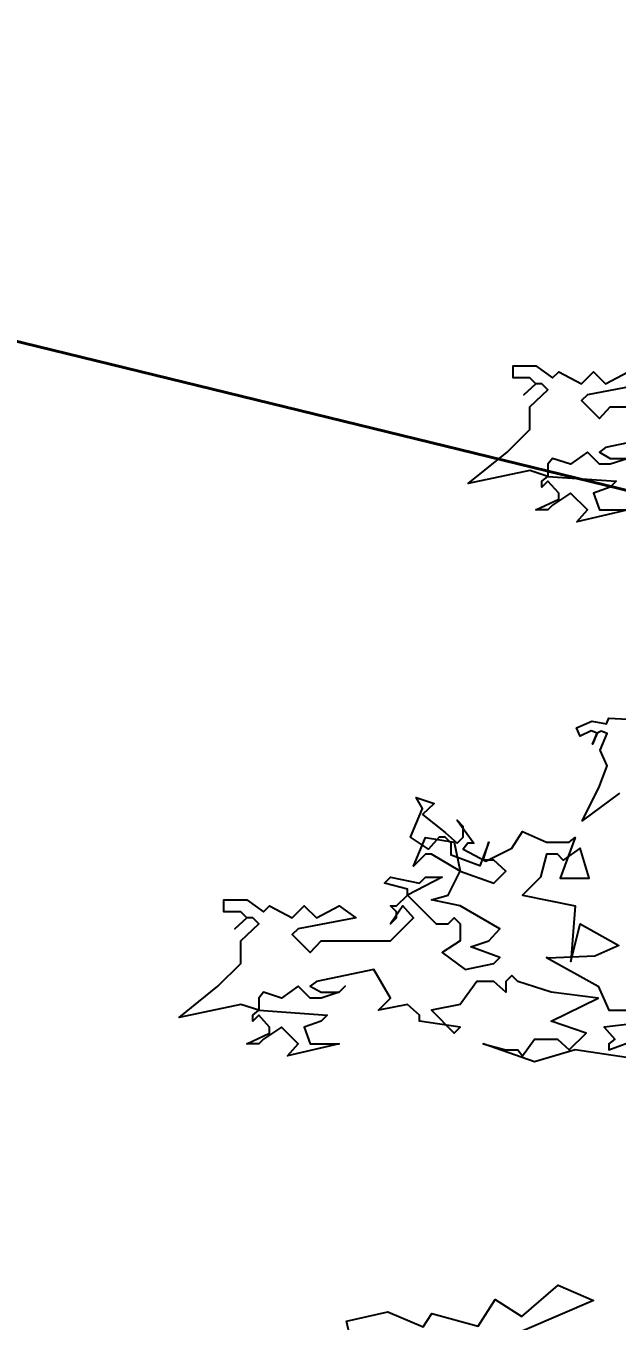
# Model space of a CAD drawing. Header units: millimetres. Extents: x 684983 to 685377, y 990360 to 990509.
# Drawn here: x 685202.114 to 685202.642, y 990444.517 to 990445.672 of the extents above; entities that cross this region are included whole.
import ezdxf

# ---------------------------------------------------------------- set-up
doc = ezdxf.new("R2010")
doc.units = ezdxf.units.MM
doc.header["$PDMODE"] = 35
doc.header["$PDSIZE"] = 0.2
doc.layers.add('BD', color=1, linetype='Continuous', lineweight=40)
for name, color, linetype in [('dim', 7, 'Continuous'), ('SYMBOLS', 7, 'Continuous'), ('VENGA TREE', 7, 'Continuous')]:
    doc.layers.add(name, color=color, linetype=linetype)
doc.styles.add('DIM', font='ARIALN.TTF', dxfattribs={"width": 0.8, "height": 1})
doc.dimstyles.get("Standard").update_dxf_attribs({"dimtxt": 1, "dimasz": 0.18, "dimexe": 0.18, "dimexo": 0.0625, "dimgap": 0.09, "dimtad": 0, "dimrnd": 0.05, "dimzin": 0, "dimdsep": 46, "dimtxsty": 'DIM', "dimcen": 0.09, "dimse1": 1, "dimse2": 1, "dimsd1": 1, "dimsd2": 1, "dimadec": 0, "dimazin": 0, "dimtfac": 1, "dimtix": 1, "dimtofl": 0, "dimtmove": 2, "dimatfit": 3, "dimfxl": 0, "dimtolj": 1, "dimtzin": 0, "dimarcsym": 0})

# ---------------------------------------------------------------- blocks, each defined once
blk = doc.blocks.new('*D57')
at = {"layer": 'Defpoints', "color": 0, "transparency": 16777216}
for p in [(685192.3597, 990448.8721), (685192.1055, 990447.83), (685211.2073, 990443.1706)]:
    blk.add_point(p, dxfattribs=at)
at = {"layer": 'dim', "color": 0, "transparency": 16777216, "insert": (685201.9106, 990446.5424), "char_height": 1, "attachment_point": 5, "rotation": 346.2918, "style": 'DIM'}
blk.add_mtext('\\A1;19.65', dxfattribs=at)
blk = doc.blocks.new('A$C7BFB01F8')
at = {"layer": 'SYMBOLS', "color": 73}
for points in [[(0.6481, 2.6789), (0.5711, 2.6629), (0.5629, 2.6565), (0.5775, 2.6484), (0.6015, 2.6484)], [(0.6015, 2.6484), (0.5775, 2.6404), (0.5629, 2.6404), (0.5469, 2.6565), (0.5244, 2.6404), (0.5002, 2.6484), (0.4939, 2.6404), (0.4939, 2.6243), (0.5855, 2.6179), (0.5775, 2.6098), (0.555, 2.6019), (0.5629, 2.5793), (0.6015, 2.5793), (0.5325, 2.5633), (0.5469, 2.5793), (0.5244, 2.6019), (0.5002, 2.5858), (0.4939, 2.5793), (0.4778, 2.5793), (0.5084, 2.5938), (0.5084, 2.6019), (0.4939, 2.6179), (0.4859, 2.6098), (0.4859, 2.6179), (0.4939, 2.6243), (0.4698, 2.6323), (0.3873, 2.6146), (0.4392, 2.6565), (0.4698, 2.6869), (0.4698, 2.7175), (0.4939, 2.7399), (0.4859, 2.748), (0.4778, 2.748), (0.4618, 2.7335), (0.4778, 2.748), (0.4698, 2.7561), (0.4473, 2.7561), (0.4473, 2.7721), (0.4778, 2.7721), (0.5002, 2.7561), (0.5084, 2.7641), (0.5389, 2.748), (0.555, 2.7641), (0.5711, 2.748), (0.6015, 2.7641)], [(0.624, 2.748), (0.5469, 2.7335), (0.5389, 2.7256), (0.5629, 2.7015), (0.5775, 2.7175), (0.6706, 2.7175)], [(0.59, 2.2003), (0.5399, 2.1631), (0.562, 2.2072), (0.5733, 2.237), (0.5639, 2.2576), (0.5733, 2.2801), (0.5654, 2.2831), (0.56, 2.2806), (0.5536, 2.266), (0.56, 2.2806), (0.5521, 2.2836), (0.537, 2.2767), (0.5321, 2.2875), (0.5526, 2.2968), (0.5726, 2.2929), (0.5756, 2.3008), (0.6011, 2.2993)], [(0.3258, 2.1719), (0.3563, 2.1478), (0.3724, 2.1333), (0.3804, 2.1413), (0.3804, 2.1558), (0.3724, 2.1639), (0.3949, 2.1333), (0.3868, 2.1333), (0.3804, 2.1253), (0.4109, 2.1093), (0.4455, 2.1265), (0.4599, 2.149), (0.4921, 2.1345), (0.5226, 2.1345), (0.5306, 2.1409), (0.5105, 2.0867), (0.5491, 2.0867), (0.537, 2.1265), (0.5145, 2.1105), (0.5066, 2.1185), (0.4921, 2.1185), (0.4841, 2.0879), (0.4599, 2.0639), (0.5306, 2.0495), (0.5248, 1.9749), (0.537, 2.0253), (0.589, 1.9964), (0.5569, 1.982), (0.4943, 1.9792), (0.4921, 1.9803), (0.5612, 1.9418), (0.5756, 1.9096), (0.6078, 1.9096)], [(0.6382, 1.8951), (0.5693, 1.8872), (0.5836, 1.8712), (0.5756, 1.8646), (0.5756, 1.8566), (0.6142, 1.8712)], [(0.6382, 1.8405), (0.5306, 1.8566), (0.476, 1.8405), (0.407, 1.8646), (0.4375, 1.8566), (0.4535, 1.8566), (0.4599, 1.8486), (0.476, 1.8712), (0.5066, 1.8712), (0.5226, 1.8566), (0.5452, 1.8791), (0.4985, 1.8951), (0.5612, 1.9258), (0.4985, 1.9337), (0.4535, 1.9482), (0.4455, 1.9562), (0.4375, 1.9482), (0.4375, 1.9337), (0.4215, 1.9482), (0.3989, 1.9482), (0.3765, 1.9176), (0.3379, 1.9096), (0.3685, 1.8791), (0.3765, 1.8872), (0.3218, 1.8951), (0.3218, 1.9032), (0.3058, 1.9176), (0.2672, 1.9096), (0.2833, 1.9258), (0.2608, 1.9642), (0.1838, 1.9482), (0.1756, 1.9418), (0.1902, 1.9337), (0.2142, 1.9337), (0.2222, 1.9418), (0.2142, 1.9337), (0.1902, 1.9258), (0.1756, 1.9258), (0.1596, 1.9418), (0.1371, 1.9258), (0.1129, 1.9337), (0.1066, 1.9258), (0.1066, 1.9096), (0.1981, 1.9032), (0.1902, 1.8951), (0.1676, 1.8872), (0.1756, 1.8646), (0.2142, 1.8646), (0.1452, 1.8486), (0.1596, 1.8646), (0.1371, 1.8872), (0.1129, 1.8712), (0.1066, 1.8646), (0.0905, 1.8646), (0.1211, 1.8791), (0.1211, 1.8872), (0.1066, 1.9032), (0.0985, 1.8951), (0.0985, 1.9032), (0.1066, 1.9096), (0.0825, 1.9176), (0, 1.8999), (0.0519, 1.9418), (0.0825, 1.9722), (0.0825, 2.0028), (0.1066, 2.0253), (0.0985, 2.0333), (0.0905, 2.0333), (0.0744, 2.0188), (0.0905, 2.0333), (0.0825, 2.0414), (0.0599, 2.0414), (0.0599, 2.0574), (0.0905, 2.0574), (0.1129, 2.0414), (0.1211, 2.0495), (0.1516, 2.0333), (0.1676, 2.0495), (0.1838, 2.0333), (0.2142, 2.0495), (0.2366, 2.0333), (0.1596, 2.0188), (0.1516, 2.0109), (0.1756, 1.9868), (0.1902, 2.0028), (0.2833, 2.0028), (0.3138, 2.0333), (0.2994, 2.0495), (0.2833, 2.0253), (0.2912, 2.0333), (0.2912, 2.0414), (0.2833, 2.0495), (0.2912, 2.0495), (0.3058, 2.0639), (0.3058, 2.0719), (0.2752, 2.0799), (0.2833, 2.0879), (0.3218, 2.0799), (0.3299, 2.0879), (0.3523, 2.0879), (0.3058, 2.0639), (0.3443, 2.0253), (0.3604, 2.0253), (0.3685, 2.0333), (0.3765, 2.0253), (0.3765, 2.0028), (0.3523, 1.9868), (0.3829, 1.9642), (0.4215, 1.9722), (0.4295, 1.9803), (0.3909, 1.9948), (0.4149, 2.0028), (0.4295, 2.0188), (0.3765, 2.0495), (0.3379, 2.0574), (0.3604, 2.0639), (0.3765, 2.0959), (0.3379, 2.1185), (0.3299, 2.1185), (0.3138, 2.1024), (0.3299, 2.1409), (0.3685, 2.1345), (0.3765, 2.0959), (0.4215, 2.0799), (0.4375, 2.0959), (0.4215, 2.1105), (0.407, 2.1105), (0.4149, 2.1345), (0.4028, 2.1029), (0.3644, 2.1173), (0.3644, 2.1333), (0.3563, 2.1413), (0.3482, 2.1413), (0.3338, 2.1253), (0.3097, 2.1413), (0.3258, 2.1799), (0.3177, 2.1943), (0.3418, 2.1864), (0.3258, 2.1719), (0.3258, 2.1719)], [(0.2307, 1.4646), (0.2242, 1.4937), (0.2797, 1.506), (0.3269, 1.486), (0.3385, 1.5039), (0.4005, 1.487), (0.4231, 1.5227), (0.459, 1.4999), (0.5077, 1.5416), (0.5551, 1.5213), (0.4209, 1.4638)]]:
    blk.add_lwpolyline(points, dxfattribs=at)

msp = doc.modelspace()

# ---------------------------------------------------------------- linework, layer by layer
at = {"layer": 'BD'}
msp.add_line((685192.1055, 990447.83), (685211.2073, 990443.1706), dxfattribs=at)

# ---------------------------------------------------------------- block references
at = {"layer": 'VENGA TREE', "xscale": 0.666594931465463, "yscale": 0.666594931465463, "zscale": 0.666594931465463}
msp.add_blockref('A$C7BFB01F8', (685202.2508, 990443.521, 98.152), dxfattribs=at)

# ---------------------------------------------------------------- dimensions: what is measured, and where the dimension line sits
at = {"layer": 'dim'}
dim = msp.add_aligned_dim(p1=(685211.2073, 990443.1706), p2=(685192.1055, 990447.83), distance=-1.0727, dimstyle='Standard', dxfattribs=at)
dim.commit()
dim.dimension.update_dxf_attribs({"geometry": '*D57', "text_midpoint": (685201.9106, 990446.5424)})

doc.saveas('drawing.dxf')
